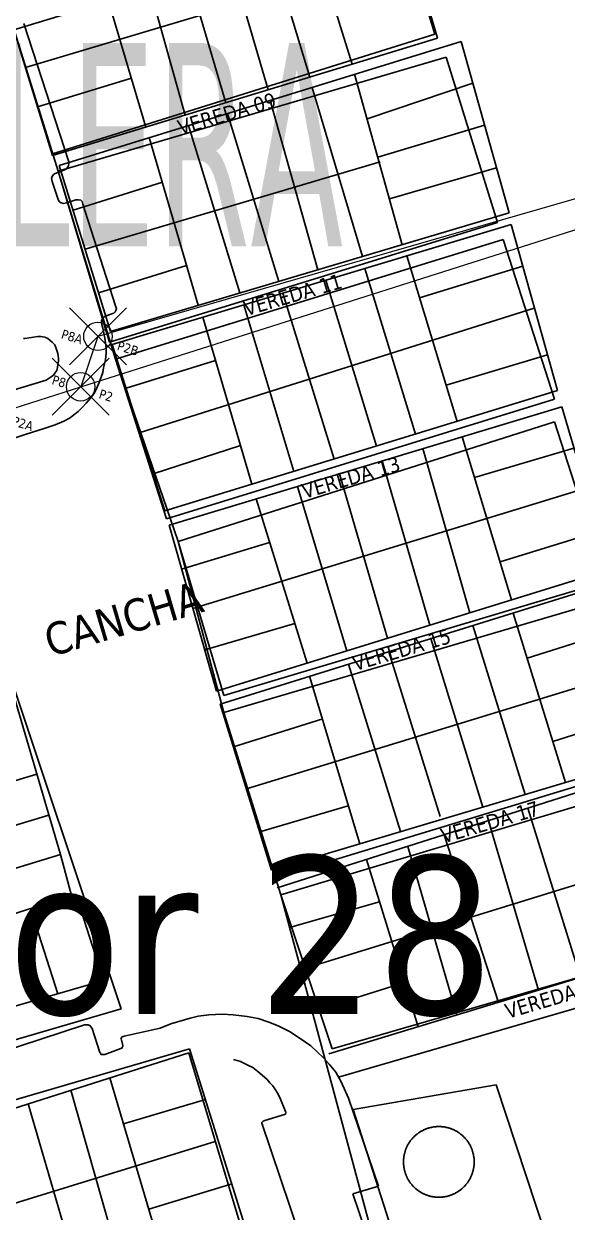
# Model space of a CAD drawing. Header units: metres. Extents: x 2 to 659295185, y -28 to 1124222152.
# Drawn here: x 655953.9 to 656049.2, y 1124166.3 to 1124374.8 of the extents above; entities that cross this region are included whole.
import ezdxf
from ezdxf.enums import TextEntityAlignment as Align

# ---------------------------------------------------------------- set-up
doc = ezdxf.new("R2010")
doc.units = ezdxf.units.M
doc.header["$MEASUREMENT"] = 0
doc.header["$PDMODE"] = 35
doc.header["$PDSIZE"] = 5
doc.linetypes.add('HIDDEN', pattern=[0.375, 0.25, -0.125])
for name, color, linetype in [('calle', 255, 'CONTINUOUS'), ('MANZANA', 30, 'CONTINUOUS'), ('Parcelas', 140, 'CONTINUOUS'), ('texto', 255, 'CONTINUOUS'), ('TEXTOS', 7, 'CONTINUOUS')]:
    doc.layers.add(name, color=color, linetype=linetype)
doc.styles.get("Standard").update_dxf_attribs({"font": 'tahoma.ttf'})

msp = doc.modelspace()

# ---------------------------------------------------------------- linework, layer by layer
at = {"layer": 'MANZANA', "lineweight": -3}
for p, q in [((656026, 1124373), (656018, 1124400)), ((655950, 1124381), (655959, 1124352)), ((655950, 1124381), (655960, 1124349)), ((655959, 1124352), (656026, 1124373)), ((656028, 1124369), (655960, 1124349)), ((656037, 1124340), (656028, 1124369)), ((655960, 1124349), (655969, 1124319)), ((655960, 1124349), (655970, 1124316)), ((655969, 1124319), (656037, 1124340)), ((656047, 1124309), (656038, 1124337)), ((655970, 1124316), (655979, 1124288)), ((655970, 1124316), (655981, 1124284)), ((655979, 1124288), (656047, 1124309)), ((656047, 1124305), (655981, 1124284)), ((656056, 1124277), (656047, 1124305)), ((655971, 1124202), (655941, 1124292)), ((655981, 1124284), (655989, 1124257)), ((655981, 1124284), (655989, 1124254)), ((655989, 1124257), (656056, 1124277)), ((656057, 1124274), (655989, 1124254)), ((655989, 1124254), (655998, 1124225)), ((655989, 1124254), (655999, 1124222)), ((655998, 1124225), (656067, 1124246)), ((656069, 1124243), (655999, 1124222)), ((655999, 1124222), (656008, 1124195)), ((655999, 1124222), (656023, 1124133)), ((656008, 1124195), (656077, 1124215)), ((656009.1353, 1124190.0594), (656078.7676, 1124210.2991)), ((655940, 1124193), (655971, 1124202)), ((655983, 1124195), (655911, 1124174)), ((655993, 1124163), (655983, 1124195))]:
    msp.add_line(p, q, dxfattribs=at)
at = {"layer": 'MANZANA', "lineweight": -2}
for p, q in [((655961.866, 1124350.6117), (655953.9748, 1124374.9067)), ((655959.4582, 1124348.6021), (655960.992, 1124349.162)), ((655960.992, 1124349.162), (655961.429, 1124349.3919)), ((655961.429, 1124349.3919), (655961.6516, 1124349.7219)), ((655961.6516, 1124349.7219), (655961.7588, 1124349.9418)), ((655961.7588, 1124349.9418), (655961.866, 1124350.2718)), ((655961.866, 1124350.2718), (655961.866, 1124350.6117)), ((655958.8068, 1124347.7223), (655958.914, 1124348.0522)), ((655958.9223, 1124347.1624), (655958.8068, 1124347.7223)), ((655958.914, 1124348.0522), (655959.1367, 1124348.3821)), ((655960.0272, 1124343.8531), (655958.9223, 1124347.1624)), ((655959.1367, 1124348.3821), (655959.4582, 1124348.6021)), ((655960.2498, 1124343.5231), (655960.0272, 1124343.8531)), ((655960.4725, 1124343.4131), (655960.2498, 1124343.5231)), ((655960.9095, 1124343.3032), (655960.4725, 1124343.4131)), ((655961.4537, 1124343.4131), (655960.9095, 1124343.3032)), ((655963.0947, 1124343.973), (655961.4537, 1124343.4131)), ((655963.5399, 1124343.983), (655963.0947, 1124343.973)), ((655963.977, 1124343.8731), (655963.5399, 1124343.983)), ((655964.1914, 1124343.6531), (655963.977, 1124343.8731)), ((655964.3068, 1124343.2032), (655964.1914, 1124343.6531)), ((655965.1974, 1124340.4438), (655964.3068, 1124343.2032)), ((655970.0871, 1124325.2069), (655965.1974, 1124340.4438)), ((655968.2318, 1124323.5372), (655969.7573, 1124324.0971)), ((655969.7573, 1124324.0971), (655969.9799, 1124324.317)), ((655969.9799, 1124324.317), (655970.0871, 1124324.537)), ((655970.1943, 1124324.8769), (655970.0871, 1124325.2069)), ((655970.0871, 1124324.537), (655970.1943, 1124324.8769)), ((655967.5722, 1124322.7574), (655967.6794, 1124322.9873)), ((655967.5722, 1124322.3174), (655967.5722, 1124322.7574)), ((655967.803, 1124321.4376), (655967.5722, 1124322.3174)), ((655967.6794, 1124322.9873), (655967.902, 1124323.3172)), ((655967.902, 1124323.3172), (655968.2318, 1124323.5372)), ((655954.8736, 1124319.718), (655956.4073, 1124319.9479)), ((655956.4073, 1124319.9479), (655956.9598, 1124319.9479)), ((655956.9598, 1124319.9479), (655957.6194, 1124319.8379)), ((655968.1329, 1124319.668), (655967.803, 1124321.4376)), ((655953.8923, 1124319.608), (655954.1067, 1124319.608)), ((655954.1067, 1124319.608), (655954.8736, 1124319.718)), ((655957.6194, 1124319.8379), (655958.1636, 1124319.618)), ((655958.1636, 1124319.618), (655958.6007, 1124319.2881)), ((655958.6007, 1124319.2881), (655958.9305, 1124318.9581)), ((655958.9305, 1124318.9581), (655959.3758, 1124318.5182)), ((655959.3758, 1124318.5182), (655959.5984, 1124317.8584)), ((655959.5984, 1124317.8584), (655959.9283, 1124316.9785)), ((655968.3638, 1124318.0083), (655968.1329, 1124319.668)), ((655968.3638, 1124317.1285), (655968.3638, 1124318.0083)), ((655959.9283, 1124316.9785), (655960.0437, 1124316.1987)), ((655960.0437, 1124316.1987), (655960.0437, 1124315.6488)), ((655967.9432, 1124314.469), (655968.2648, 1124315.9087)), ((655968.2648, 1124315.9087), (655968.3638, 1124317.1285)), ((655959.7221, 1124313.9891), (655959.4005, 1124313.5492)), ((655959.8293, 1124314.539), (655959.7221, 1124313.9891)), ((655959.9365, 1124315.0989), (655959.8293, 1124314.539)), ((655960.0437, 1124315.6488), (655959.9365, 1124315.0989)), ((655967.1846, 1124311.9196), (655967.836, 1124313.6892)), ((655967.836, 1124313.6892), (655967.9432, 1124314.469)), ((655957.8668, 1124312.3195), (655951.5175, 1124310.4099)), ((655958.411, 1124312.6594), (655957.8668, 1124312.3195)), ((655958.7409, 1124312.8794), (655958.411, 1124312.6594)), ((655959.1779, 1124313.2093), (655958.7409, 1124312.8794)), ((655959.4005, 1124313.5492), (655959.1779, 1124313.2093)), ((655966.6404, 1124310.6998), (655967.1846, 1124311.9196)), ((655965.6591, 1124309.1501), (655966.2033, 1124309.93)), ((655966.2033, 1124309.93), (655966.6404, 1124310.6998)), ((655963.4822, 1124306.8206), (655964.2408, 1124307.5904)), ((655964.2408, 1124307.5904), (655964.9005, 1124308.2603)), ((655964.9005, 1124308.2603), (655965.6591, 1124309.1501)), ((655960.9672, 1124305.1509), (655962.0639, 1124305.7008)), ((655962.0639, 1124305.7008), (655962.7154, 1124306.2607)), ((655962.7154, 1124306.2607), (655963.4822, 1124306.8206)), ((655954.1809, 1124302.7914), (655957.6854, 1124303.9112)), ((655957.6854, 1124303.9112), (655959.4335, 1124304.4811)), ((655959.4335, 1124304.4811), (655960.9672, 1124305.1509)), ((655942.8016, 1124299.0922), (655954.1809, 1124302.7914)), ((655988.7063, 1124201.0821), (655986.4057, 1124200.9621)), ((655990.677, 1124200.9821), (655988.7063, 1124201.0821)), ((655964.6119, 1124199.2125), (655914.2793, 1124182.7259)), ((655964.9417, 1124199.2125), (655964.6119, 1124199.2125)), ((655965.2633, 1124199.2125), (655964.9417, 1124199.2125)), ((655965.486, 1124199.1025), (655965.2633, 1124199.2125)), ((655965.5932, 1124199.1025), (655965.486, 1124199.1025)), ((655965.7086, 1124198.8826), (655965.5932, 1124199.1025)), ((655979.7265, 1124199.3825), (655977.8712, 1124198.6026)), ((655983.1238, 1124200.3923), (655979.7265, 1124199.3825)), ((655984.5421, 1124200.7322), (655983.1238, 1124200.3923)), ((655986.4057, 1124200.9621), (655984.5421, 1124200.7322)), ((655993.093, 1124200.6622), (655990.677, 1124200.9821)), ((655995.0638, 1124200.3423), (655993.093, 1124200.6622)), ((655996.9356, 1124199.6824), (655995.0638, 1124200.3423)), ((655998.5765, 1124199.0225), (655996.9356, 1124199.6824)), ((656000.5555, 1124198.0427), (655998.5765, 1124199.0225)), ((655965.9312, 1124198.5526), (655965.7086, 1124198.8826)), ((655967.2588, 1124194.3535), (655965.9312, 1124198.5526)), ((655971.0849, 1124196.913), (655970.9777, 1124196.693)), ((655971.1921, 1124197.1329), (655971.0849, 1124197.0229)), ((655971.0849, 1124197.0229), (655971.0849, 1124196.913)), ((655971.5219, 1124197.2529), (655971.1921, 1124197.1329)), ((655977.8712, 1124198.6026), (655971.5219, 1124197.2529)), ((656002.4191, 1124196.833), (656000.5555, 1124198.0427)), ((655970.9859, 1124195.0334), (655968.1411, 1124194.0236)), ((655970.9777, 1124196.693), (655971.0849, 1124196.583)), ((655971.0931, 1124195.1433), (655970.9859, 1124195.0334)), ((655971.0849, 1124196.583), (655971.3075, 1124195.5932)), ((655971.2003, 1124195.1433), (655971.0931, 1124195.1433)), ((655971.3075, 1124195.4733), (655971.2003, 1124195.2533)), ((655971.2003, 1124195.2533), (655971.2003, 1124195.1433)), ((655971.3075, 1124195.5932), (655971.3075, 1124195.4733)), ((656004.2909, 1124195.5133), (656002.4191, 1124196.833)), ((656006.4925, 1124193.4237), (656004.2909, 1124195.5133)), ((655967.3743, 1124194.2435), (655967.2588, 1124194.3535)), ((655967.4815, 1124194.1335), (655967.3743, 1124194.2435)), ((655967.4815, 1124194.0236), (655967.4815, 1124194.1335)), ((655967.7041, 1124194.0236), (655967.4815, 1124194.0236)), ((655967.9185, 1124194.0236), (655967.7041, 1124194.0236)), ((655968.1411, 1124194.0236), (655967.9185, 1124194.0236)), ((655990.7182, 1124193.1337), (655991.9221, 1124192.8038)), ((655991.9221, 1124192.8038), (655993.2415, 1124192.1439)), ((656007.482, 1124192.3139), (656006.4925, 1124193.4237)), ((655993.2415, 1124192.1439), (655994.1155, 1124191.704)), ((655994.1155, 1124191.704), (655994.9978, 1124191.0442)), ((655994.9978, 1124191.0442), (655995.7647, 1124190.3843)), ((656008.6942, 1124190.8842), (656007.482, 1124192.3139)), ((656009.5765, 1124189.2345), (656008.6942, 1124190.8842)), ((655995.7647, 1124190.3843), (655996.647, 1124189.6145)), ((655996.647, 1124189.6145), (655997.084, 1124189.0646)), ((655997.084, 1124189.0646), (655997.6365, 1124188.5147)), ((655997.6365, 1124188.5147), (655997.9663, 1124187.9648)), ((656010.9041, 1124186.3651), (656009.5765, 1124189.2345)), ((655997.9663, 1124187.9648), (655998.5188, 1124187.1949)), ((655998.5188, 1124187.1949), (655998.9641, 1124186.1952)), ((655998.9641, 1124186.1952), (655999.7392, 1124184.3255)), ((656016.1237, 1124170.8983), (656010.9041, 1124186.3651)), ((655995.9131, 1124182.3159), (655995.8059, 1124182.206)), ((655996.243, 1124182.4259), (655995.9131, 1124182.3159)), ((655999.8546, 1124183.5457), (655996.243, 1124182.4259)), ((655999.7392, 1124184.3255), (655999.8464, 1124183.9856)), ((655999.8464, 1124183.9856), (655999.9618, 1124183.7656)), ((655999.9618, 1124183.7656), (655999.8546, 1124183.6557)), ((655999.8546, 1124183.6557), (655999.8546, 1124183.5457)), ((655995.8059, 1124182.206), (655995.6905, 1124182.096)), ((655995.6905, 1124182.096), (655995.6905, 1124181.986)), ((655995.6905, 1124181.986), (656002.2459, 1124162.54)), ((656011.6379, 1124169.5485), (656016.1237, 1124170.8983)), ((656013.8561, 1124163.0399), (656011.6379, 1124169.5485))]:
    msp.add_line(p, q, dxfattribs=at)
at = {"layer": 'MANZANA', "color": 31, "lineweight": -3, "true_color": 0xfecc66}
msp.add_line((656038, 1124337), (655970, 1124316), dxfattribs=at)
at = {"layer": 'Parcelas'}
for points in [[(656026.5137, 1124372.2901), (656017.5289, 1124402.7084)], [(656002.1048, 1124398.0098), (656011.537, 1124367.7299)], [(655994.9549, 1124395.8318), (656004.1067, 1124365.4674)], [(655987.9211, 1124393.6891), (655996.7971, 1124363.2418)], [(655980.4222, 1124391.4048), (655989.3885, 1124360.9859)], [(655973.7375, 1124389.3685), (655982.2167, 1124358.8022)], [(655954.2196, 1124367.1743), (656022.0403, 1124387.4348)], [(655966.3678, 1124387.1235), (655975.3421, 1124356.709)], [(655949.6559, 1124382.0326), (655958.9655, 1124351.7225)], [(655952.1983, 1124373.7552), (655968.8273, 1124378.7883)], [(655958.9655, 1124351.7225), (656026.5137, 1124372.2901)], [(656030.6272, 1124371.7488), (655960.1562, 1124349.9905)], [(656039.0707, 1124341.6552), (656030.6272, 1124371.7488)], [(656011.9503, 1124365.9822), (656020.3262, 1124336.0841)], [(655956.3437, 1124360.2585), (655972.8122, 1124365.283)], [(656004.5209, 1124363.6883), (656013.3289, 1124334.0044)], [(656014.1369, 1124358.1771), (656032.684, 1124364.4182)], [(655997.1292, 1124361.4061), (656005.5064, 1124331.6794)], [(655989.6619, 1124359.1006), (655998.6489, 1124329.6413)], [(655982.8327, 1124356.992), (655991.821, 1124327.612)], [(656016.0266, 1124351.4318), (656034.7487, 1124357.0594)], [(655975.9584, 1124354.8695), (655984.5361, 1124325.4468)], [(655960.1562, 1124349.9905), (655969.141, 1124320.8712)], [(655964.6896, 1124335.2978), (656016.4464, 1124350.64)], [(656018.076, 1124344.1163), (656036.8573, 1124349.5439)], [(655962.5779, 1124342.1421), (655978.2451, 1124347.0258)], [(655969.141, 1124320.8712), (656039.0707, 1124341.6552)], [(656039.3955, 1124339.5985), (655969.4657, 1124318.5979)], [(656047.5143, 1124310.4791), (656039.3955, 1124339.5985)], [(655967.0503, 1124327.6471), (655982.5024, 1124332.4224)], [(656021.1334, 1124334.1142), (656029.9294, 1124305.0875)], [(656013.7253, 1124331.8895), (656022.6324, 1124302.8503)], [(656023.366, 1124326.7469), (656041.4325, 1124332.2923)], [(656006.8933, 1124329.8378), (656015.8222, 1124300.7622)], [(655999.3561, 1124327.5743), (656008.388, 1124298.4829)], [(655974.3371, 1124303.1241), (656043.4728, 1124324.9746)], [(655992.5339, 1124325.5255), (656001.281, 1124296.3038)], [(655969.4657, 1124318.5979), (655978.667, 1124289.3703)], [(655971.8819, 1124310.923), (655987.5696, 1124315.791)], [(656028.0001, 1124311.4544), (656045.7697, 1124316.7364)], [(655978.667, 1124289.3703), (656047.5143, 1124310.4791)], [(656048.272, 1124307.6646), (655979.4248, 1124286.8806)], [(656056.7155, 1124279.0865), (656048.272, 1124307.6646)], [(656030.8318, 1124302.3997), (656039.4713, 1124273.7535)], [(655976.6195, 1124295.8742), (655991.953, 1124300.8682)], [(656023.9134, 1124300.3111), (656032.1866, 1124271.5006)], [(656032.9964, 1124295.2224), (656050.4166, 1124300.4058)], [(656016.776, 1124298.1564), (656025.1534, 1124269.3256)], [(656009.3316, 1124295.909), (656017.7179, 1124267.026)], [(655983.619, 1124272.2279), (656052.5025, 1124293.3462)], [(656001.9171, 1124293.6707), (656010.6237, 1124264.8321)], [(655994.6711, 1124291.4832), (656003.6211, 1124262.6664)], [(655979.4248, 1124286.8806), (655987.7601, 1124257.7612)], [(656037.4573, 1124280.4316), (656054.7474, 1124285.748)], [(655981.6303, 1124279.1754), (655997.0423, 1124283.8485)], [(655960.3727, 1124229.0749), (655945.6507, 1124279.0865)], [(655987.7601, 1124257.7612), (656056.7155, 1124279.0865)], [(656057.365, 1124276.9215), (655988.4096, 1124255.4879)], [(656039.7713, 1124271.4528), (656048.9264, 1124241.7237)], [(655985.6854, 1124265.0089), (656001.4633, 1124269.6139)], [(656032.7173, 1124269.2602), (656041.8714, 1124239.6215)], [(656025.3538, 1124266.9714), (656034.4589, 1124237.4128)], [(656017.9423, 1124264.6677), (656026.9467, 1124235.7864)], [(655992.9923, 1124240.6354), (656062.1409, 1124261.7705)], [(656010.9056, 1124262.4804), (656020.0105, 1124233.1076)], [(656004.073, 1124260.3566), (656012.8857, 1124230.9846)], [(655988.4096, 1124255.4879), (655997.3943, 1124226.3686)], [(656046.7149, 1124248.9052), (656064.4259, 1124254.5215)], [(655990.7303, 1124247.9665), (656006.3791, 1124252.8899)], [(655997.3943, 1124226.3686), (656066.7828, 1124247.0444)], [(656067.1076, 1124245.0959), (655998.3686, 1124223.2293)], [(655926.6477, 1124234.3288), (655956.2204, 1124243.1805)], [(655995.327, 1124233.0688), (656010.8174, 1124237.6266)], [(656042.3135, 1124237.2087), (656051.5656, 1124207.5209)], [(655928.818, 1124227.1102), (655958.3319, 1124236.0076)], [(656035.4637, 1124235.0297), (656044.1949, 1124205.2797)], [(656027.6622, 1124232.5479), (656037.1729, 1124203.1445)], [(656002.8265, 1124208.9533), (656071.7652, 1124230.2665)], [(656021.2727, 1124230.5154), (656029.8711, 1124200.9242)], [(655930.9286, 1124220.0901), (655960.3727, 1124229.0749)], [(655962.3212, 1124221.9303), (655960.3727, 1124229.0749)], [(656014.061, 1124228.2212), (656023.0949, 1124198.8637)], [(655933.4184, 1124212.7291), (655962.3212, 1124221.9303)], [(655963.079, 1124222.1468), (655962.3212, 1124221.9303)], [(655967.9502, 1124206.9918), (655963.079, 1124222.1468)], [(656000.5321, 1124216.3009), (656016.3494, 1124220.7847)], [(655959.9383, 1124204.674), (655955.1458, 1124219.646)], [(656007.4616, 1124194.11), (656076.5253, 1124215.1106)], [(655937.6401, 1124198.2235), (655967.9502, 1124206.9918)], [(656005.0825, 1124201.7289), (656020.7008, 1124206.6438)], [(655982.8888, 1124194.3265), (655910.7941, 1124171.3774)], [(655991.8736, 1124164.2329), (655982.8888, 1124194.3265)], [(655969.0605, 1124189.9247), (655977.8962, 1124159.9192)], [(656036.7975, 1124188.6975), (656011.6834, 1124184.3675)], [(656045.5657, 1124162.0679), (656036.7975, 1124188.6975)], [(655962.2067, 1124187.743), (655970.7325, 1124157.7083)], [(655954.7407, 1124185.3664), (655963.2955, 1124155.8976)], [(655971.4461, 1124181.8233), (655985.8116, 1124186.0995)], [(656011.6834, 1124184.3675), (656020.4517, 1124156.9801)], [(655915.6202, 1124156.5701), (655987.534, 1124178.7679)], [(655975.8482, 1124166.8741), (655990.2498, 1124171.2692)]]:
    msp.add_lwpolyline(points, dxfattribs=at)
at = {"layer": 'Parcelas', "color": 31, "true_color": 0xfecc66}
msp.add_lwpolyline([(655985.3444, 1124323.3664), (655993.9537, 1124294.0572)], dxfattribs=at)
at = {"layer": 'Parcelas', "color": 0}
msp.add_lwpolyline([(656042.1989, 1124263.57), (656059.8248, 1124269.118)], dxfattribs=at)
at = {"layer": 'Parcelas'}
msp.add_lwpolyline([(656026.7302, 1124181.3668), (656026.8384, 1124181.3658), (656026.9466, 1124181.363), (656027.0547, 1124181.3583), (656027.1627, 1124181.3517), (656027.2706, 1124181.3432), (656027.3783, 1124181.3328), (656027.4858, 1124181.3206), (656027.5931, 1124181.3064), (656027.7002, 1124181.2904), (656027.8069, 1124181.2726), (656027.9133, 1124181.2528), (656028.0194, 1124181.2313), (656028.125, 1124181.2078), (656028.2302, 1124181.1826), (656028.335, 1124181.1555), (656028.4393, 1124181.1266), (656028.5431, 1124181.0958), (656028.6463, 1124181.0633), (656028.7489, 1124181.029), (656028.8509, 1124180.9928), (656028.9523, 1124180.9549), (656029.053, 1124180.9153), (656029.1529, 1124180.8739), (656029.2522, 1124180.8307), (656029.3507, 1124180.7858), (656029.4483, 1124180.7392), (656029.5452, 1124180.6909), (656029.6412, 1124180.641), (656029.7363, 1124180.5893), (656029.8305, 1124180.536), (656029.9237, 1124180.4811), (656030.016, 1124180.4246), (656030.1073, 1124180.3664), (656030.1975, 1124180.3067), (656030.2867, 1124180.2454), (656030.3748, 1124180.1826), (656030.4618, 1124180.1182), (656030.5476, 1124180.0523), (656030.6323, 1124179.9849), (656030.7158, 1124179.9161), (656030.7981, 1124179.8458), (656030.8792, 1124179.7741), (656030.959, 1124179.701), (656031.0375, 1124179.6265), (656031.1147, 1124179.5507), (656031.1905, 1124179.4735), (656031.265, 1124179.395), (656031.3381, 1124179.3152), (656031.4098, 1124179.2341), (656031.4801, 1124179.1518), (656031.5489, 1124179.0683), (656031.6163, 1124178.9836), (656031.6822, 1124178.8978), (656031.7466, 1124178.8108), (656031.8094, 1124178.7227), (656031.8707, 1124178.6335), (656031.9304, 1124178.5433), (656031.9886, 1124178.452), (656032.0451, 1124178.3597), (656032.1, 1124178.2665), (656032.1533, 1124178.1723), (656032.205, 1124178.0772), (656032.2549, 1124177.9812), (656032.3032, 1124177.8843), (656032.3498, 1124177.7867), (656032.3947, 1124177.6882), (656032.4379, 1124177.5889), (656032.4793, 1124177.489), (656032.5189, 1124177.3883), (656032.5568, 1124177.2869), (656032.5929, 1124177.1849), (656032.6273, 1124177.0823), (656032.6598, 1124176.9791), (656032.6906, 1124176.8753), (656032.7195, 1124176.771), (656032.7466, 1124176.6662), (656032.7718, 1124176.561), (656032.7953, 1124176.4554), (656032.8168, 1124176.3493), (656032.8366, 1124176.2429), (656032.8544, 1124176.1362), (656032.8704, 1124176.0291), (656032.8845, 1124175.9218), (656032.8968, 1124175.8143), (656032.9072, 1124175.7066), (656032.9157, 1124175.5987), (656032.9223, 1124175.4907), (656032.927, 1124175.3826), (656032.9298, 1124175.2744), (656032.9308, 1124175.1662), (656032.9298, 1124175.058), (656032.927, 1124174.9498), (656032.9223, 1124174.8417), (656032.9157, 1124174.7337), (656032.9072, 1124174.6258), (656032.8968, 1124174.518), (656032.8845, 1124174.4105), (656032.8704, 1124174.3032), (656032.8544, 1124174.1962), (656032.8366, 1124174.0895), (656032.8168, 1124173.9831), (656032.7953, 1124173.877), (656032.7718, 1124173.7714), (656032.7466, 1124173.6661), (656032.7195, 1124173.5614), (656032.6906, 1124173.4571), (656032.6598, 1124173.3533), (656032.6273, 1124173.2501), (656032.5929, 1124173.1475), (656032.5568, 1124173.0455), (656032.5189, 1124172.9441), (656032.4793, 1124172.8434), (656032.4379, 1124172.7434), (656032.3947, 1124172.6442), (656032.3498, 1124172.5457), (656032.3032, 1124172.448), (656032.2549, 1124172.3512), (656032.205, 1124172.2552), (656032.1533, 1124172.1601), (656032.1, 1124172.0659), (656032.0451, 1124171.9726), (656031.9886, 1124171.8804), (656031.9304, 1124171.7891), (656031.8707, 1124171.6989), (656031.8094, 1124171.6097), (656031.7466, 1124171.5216), (656031.6822, 1124171.4346), (656031.6163, 1124171.3487), (656031.5489, 1124171.264), (656031.4801, 1124171.1805), (656031.4098, 1124171.0982), (656031.3381, 1124171.0172), (656031.265, 1124170.9374), (656031.1905, 1124170.8589), (656031.1147, 1124170.7817), (656031.0375, 1124170.7059), (656030.959, 1124170.6314), (656030.8792, 1124170.5583), (656030.7981, 1124170.4865), (656030.7158, 1124170.4163), (656030.6323, 1124170.3474), (656030.5476, 1124170.2801), (656030.4618, 1124170.2142), (656030.3748, 1124170.1498), (656030.2867, 1124170.087), (656030.1975, 1124170.0257), (656030.1073, 1124169.9659), (656030.016, 1124169.9078), (656029.9237, 1124169.8513), (656029.8305, 1124169.7963), (656029.7363, 1124169.743), (656029.6412, 1124169.6914), (656029.5452, 1124169.6414), (656029.4483, 1124169.5931), (656029.3507, 1124169.5466), (656029.2522, 1124169.5017), (656029.1529, 1124169.4585), (656029.053, 1124169.4171), (656028.9523, 1124169.3774), (656028.8509, 1124169.3395), (656028.7489, 1124169.3034), (656028.6463, 1124169.2691), (656028.5431, 1124169.2365), (656028.4393, 1124169.2058), (656028.335, 1124169.1769), (656028.2302, 1124169.1498), (656028.125, 1124169.1245), (656028.0194, 1124169.1011), (656027.9133, 1124169.0795), (656027.8069, 1124169.0598), (656027.7002, 1124169.0419), (656027.5931, 1124169.0259), (656027.4858, 1124169.0118), (656027.3783, 1124168.9996), (656027.2706, 1124168.9892), (656027.1627, 1124168.9807), (656027.0547, 1124168.9741), (656026.9466, 1124168.9694), (656026.8384, 1124168.9665), (656026.7302, 1124168.9656), (656026.622, 1124168.9665), (656026.5138, 1124168.9694), (656026.4057, 1124168.9741), (656026.2977, 1124168.9807), (656026.1898, 1124168.9892), (656026.082, 1124168.9996), (656025.9745, 1124169.0118), (656025.8672, 1124169.0259), (656025.7602, 1124169.0419), (656025.6535, 1124169.0598), (656025.5471, 1124169.0795), (656025.441, 1124169.1011), (656025.3354, 1124169.1245), (656025.2301, 1124169.1498), (656025.1254, 1124169.1769), (656025.0211, 1124169.2058), (656024.9173, 1124169.2365), (656024.8141, 1124169.2691), (656024.7115, 1124169.3034), (656024.6095, 1124169.3395), (656024.5081, 1124169.3774), (656024.4074, 1124169.4171), (656024.3074, 1124169.4585), (656024.2082, 1124169.5017), (656024.1097, 1124169.5466), (656024.012, 1124169.5931), (656023.9152, 1124169.6414), (656023.8192, 1124169.6914), (656023.7241, 1124169.743), (656023.6299, 1124169.7963), (656023.5366, 1124169.8513), (656023.4444, 1124169.9078), (656023.3531, 1124169.9659), (656023.2629, 1124170.0257), (656023.1737, 1124170.087), (656023.0856, 1124170.1498), (656022.9986, 1124170.2142), (656022.9127, 1124170.2801), (656022.828, 1124170.3474), (656022.7445, 1124170.4163), (656022.6622, 1124170.4865), (656022.5812, 1124170.5583), (656022.5014, 1124170.6314), (656022.4229, 1124170.7059), (656022.3457, 1124170.7817), (656022.2699, 1124170.8589), (656022.1954, 1124170.9374), (656022.1223, 1124171.0172), (656022.0505, 1124171.0982), (656021.9803, 1124171.1805), (656021.9114, 1124171.264), (656021.8441, 1124171.3487), (656021.7782, 1124171.4346), (656021.7138, 1124171.5216), (656021.651, 1124171.6097), (656021.5897, 1124171.6989), (656021.5299, 1124171.7891), (656021.4718, 1124171.8804), (656021.4152, 1124171.9726), (656021.3603, 1124172.0659), (656021.307, 1124172.1601), (656021.2554, 1124172.2552), (656021.2054, 1124172.3512), (656021.1571, 1124172.448), (656021.1105, 1124172.5457), (656021.0657, 1124172.6442), (656021.0225, 1124172.7434), (656020.9811, 1124172.8434), (656020.9414, 1124172.9441), (656020.9035, 1124173.0455), (656020.8674, 1124173.1475), (656020.8331, 1124173.2501), (656020.8005, 1124173.3533), (656020.7698, 1124173.4571), (656020.7409, 1124173.5614), (656020.7138, 1124173.6661), (656020.6885, 1124173.7714), (656020.6651, 1124173.877), (656020.6435, 1124173.9831), (656020.6238, 1124174.0895), (656020.6059, 1124174.1962), (656020.5899, 1124174.3032), (656020.5758, 1124174.4105), (656020.5636, 1124174.518), (656020.5532, 1124174.6258), (656020.5447, 1124174.7337), (656020.5381, 1124174.8417), (656020.5334, 1124174.9498), (656020.5305, 1124175.058), (656020.5296, 1124175.1662), (656020.5305, 1124175.2744), (656020.5334, 1124175.3826), (656020.5381, 1124175.4907), (656020.5447, 1124175.5987), (656020.5532, 1124175.7066), (656020.5636, 1124175.8143), (656020.5758, 1124175.9218), (656020.5899, 1124176.0291), (656020.6059, 1124176.1362), (656020.6238, 1124176.2429), (656020.6435, 1124176.3493), (656020.6651, 1124176.4554), (656020.6885, 1124176.561), (656020.7138, 1124176.6662), (656020.7409, 1124176.771), (656020.7698, 1124176.8753), (656020.8005, 1124176.9791), (656020.8331, 1124177.0823), (656020.8674, 1124177.1849), (656020.9035, 1124177.2869), (656020.9414, 1124177.3883), (656020.9811, 1124177.489), (656021.0225, 1124177.5889), (656021.0657, 1124177.6882), (656021.1105, 1124177.7867), (656021.1571, 1124177.8843), (656021.2054, 1124177.9812), (656021.2554, 1124178.0772), (656021.307, 1124178.1723), (656021.3603, 1124178.2665), (656021.4152, 1124178.3597), (656021.4718, 1124178.452), (656021.5299, 1124178.5433), (656021.5897, 1124178.6335), (656021.651, 1124178.7227), (656021.7138, 1124178.8108), (656021.7782, 1124178.8978), (656021.8441, 1124178.9836), (656021.9114, 1124179.0683), (656021.9803, 1124179.1518), (656022.0505, 1124179.2341), (656022.1223, 1124179.3152), (656022.1954, 1124179.395), (656022.2699, 1124179.4735), (656022.3457, 1124179.5507), (656022.4229, 1124179.6265), (656022.5014, 1124179.701), (656022.5812, 1124179.7741), (656022.6622, 1124179.8458), (656022.7445, 1124179.9161), (656022.828, 1124179.9849), (656022.9127, 1124180.0523), (656022.9986, 1124180.1182), (656023.0856, 1124180.1826), (656023.1737, 1124180.2454), (656023.2629, 1124180.3067), (656023.3531, 1124180.3664), (656023.4444, 1124180.4246), (656023.5366, 1124180.4811), (656023.6299, 1124180.536), (656023.7241, 1124180.5893), (656023.8192, 1124180.641), (656023.9152, 1124180.6909), (656024.012, 1124180.7392), (656024.1097, 1124180.7858), (656024.2082, 1124180.8307), (656024.3074, 1124180.8739), (656024.4074, 1124180.9153), (656024.5081, 1124180.9549), (656024.6095, 1124180.9928), (656024.7115, 1124181.029), (656024.8141, 1124181.0633), (656024.9173, 1124181.0958), (656025.0211, 1124181.1266), (656025.1254, 1124181.1555), (656025.2301, 1124181.1826), (656025.3354, 1124181.2078), (656025.441, 1124181.2313), (656025.5471, 1124181.2528), (656025.6535, 1124181.2726), (656025.7602, 1124181.2904), (656025.8672, 1124181.3064), (656025.9745, 1124181.3206), (656026.082, 1124181.3328), (656026.1898, 1124181.3432), (656026.2977, 1124181.3517), (656026.4057, 1124181.3583), (656026.5138, 1124181.363), (656026.622, 1124181.3658), (656026.7302, 1124181.3668)], close=True, dxfattribs=at)
at = {"layer": 'texto', "lineweight": 0}
for p, q in [((656062.5897, 1124347.6016), (655966.9481, 1124320.0059)), ((655966.9481, 1124320.0059), (655963.9241, 1124311.1534))]:
    msp.add_line(p, q, dxfattribs=at)
at = {"layer": 'texto', "color": 3, "lineweight": 0}
for p, q in [((655963.9241, 1124311.1534), (656064.1243, 1124342.9715)), ((655777.0893, 1124251.388), (655963.9241, 1124311.1534))]:
    msp.add_line(p, q, dxfattribs=at)
at = {"layer": 'texto', "lineweight": 0}
for p in [(655966.9481, 1124320.0059), (655963.9241, 1124311.1534)]:
    msp.add_point(p, dxfattribs=at)

# ---------------------------------------------------------------- texts
at = {"layer": 'calle'}
for s, p in [('VEREDA 09', (655989.563, 1124359.0682)), ('VEREDA 11', (656001.1174, 1124327.3036)), ('VEREDA 13', (656011.3147, 1124295.2512)), ('VEREDA 15', (656020.2063, 1124265.0197)), ('VEREDA 17', (656035.6995, 1124234.7936)), ('VEREDA 19', (656046.9494, 1124204.0197))]:
    msp.add_text(s, height=2.6453, rotation=16.362304, dxfattribs=at).set_placement(p, align=Align.MIDDLE)
at = {"layer": 'TEXTOS', "color": 0, "width": 0.566667}
msp.add_text('URB LA OVALLERA', height=35.6994, dxfattribs=at).set_placement((655788.7554, 1124335.7956))
at = {"layer": 'TEXTOS', "color": 0}
for s, height, rotation, p in [('P8A', 1.6453, 342.961272, (655962.3922, 1124319.9319)), ('P8', 1.6453, 342.961272, (655960.1256, 1124312.0945)), ('CANCHA', 5.6453, 16.439153, (655971.4141, 1124270.4532))]:
    msp.add_text(s, height=height, rotation=rotation, dxfattribs=at).set_placement(p, align=Align.MIDDLE)
at = {"layer": 'TEXTOS', "color": 31, "true_color": 0xfecc66}
for s, p in [('P2B', (655972.2074, 1124317.9033)), ('P2', (655968.3708, 1124309.639)), ('P2A', (655953.7741, 1124304.7082))]:
    msp.add_text(s, height=1.6453, rotation=342.961272, dxfattribs=at).set_placement(p, align=Align.MIDDLE)
at = {"layer": 'TEXTOS', "linetype": 'HIDDEN', "lineweight": 40, "insert": (655883.2078, 1124228.8073), "char_height": 27.69936, "width": 372.724773, "attachment_point": 1}
msp.add_mtext('sector 28', dxfattribs=at)

doc.saveas('drawing.dxf')
